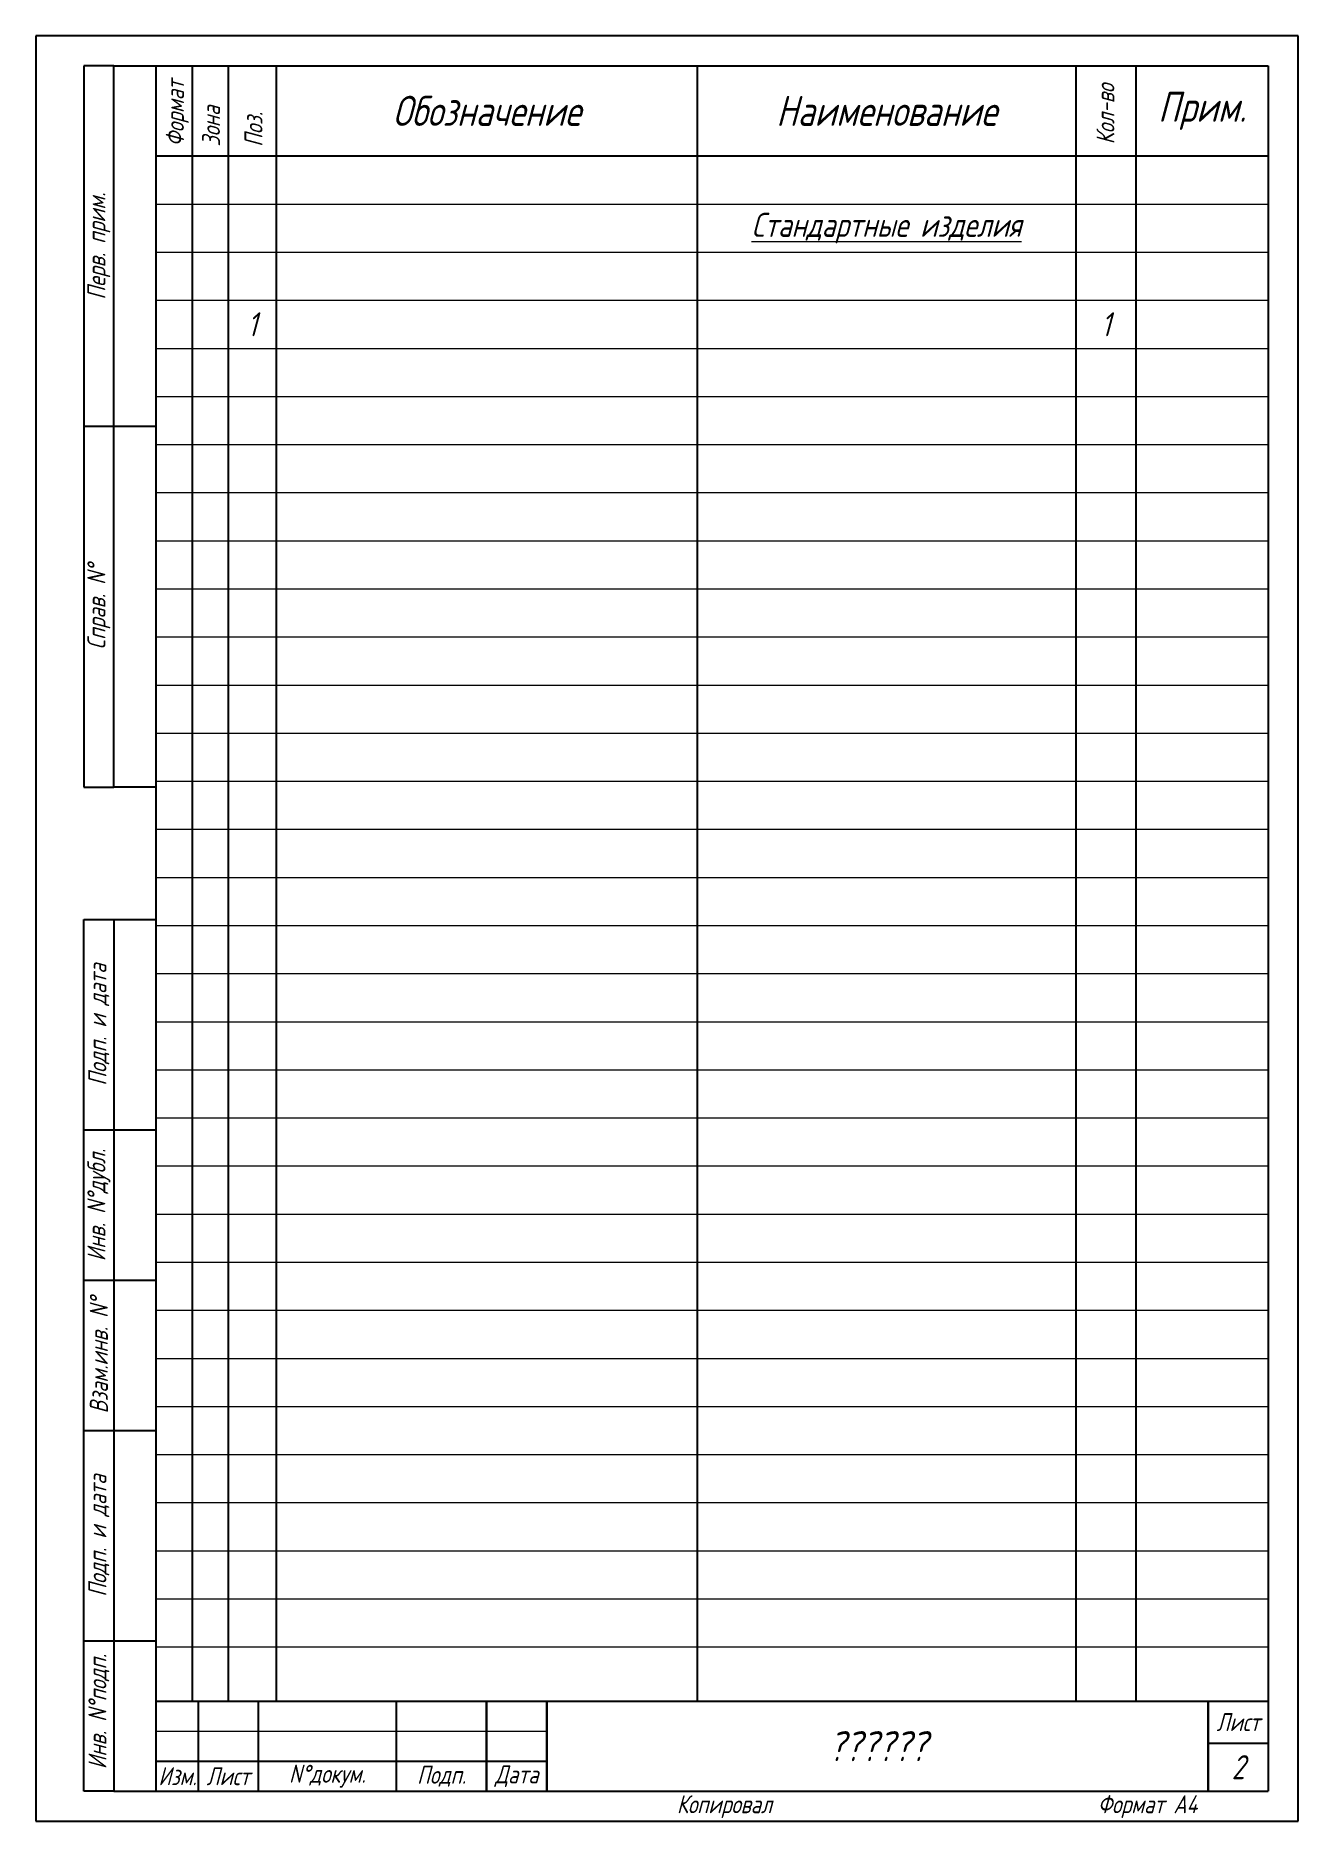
# Paper-space layout 'Спец2' of a CAD drawing. Extents: x 0 to 210, y 0 to 297.
import ezdxf

# ---------------------------------------------------------------- set-up
doc = ezdxf.new("R2010")
doc.units = 0
doc.header["$LTSCALE"] = 0.3
for name, color, linetype, lineweight in [('Format', 7, 'CONTINUOUS', 30), ('Text', 242, 'CONTINUOUS', 15), ('Tonk', 8, 'CONTINUOUS', 15)]:
    doc.layers.add(name, color=color, linetype=linetype, lineweight=lineweight)
doc.styles.get("Standard").update_dxf_attribs({"font": 'isocpeur.ttf', "width": 0.8, "oblique": 15})

psp = doc.layouts.new('Спец2')

# ---------------------------------------------------------------- linework, layer by layer
at = {"layer": 'Format'}
for p, q in [((0, 297), (0, 0)), ((210, 297), (0, 297)), ((210, 0), (210, 297)), ((8, 292), (8, 172)), ((13, 292), (8, 292)), ((13, 292), (20, 292)), ((13, 172), (13, 292)), ((20, 292), (20, 292)), ((20, 292), (20, 277)), ((20, 292), (205, 292)), ((20, 292), (20, 5)), ((26, 292), (26, 20)), ((32, 292), (32, 20)), ((40, 292), (40, 20)), ((110, 292), (110, 20)), ((173, 292), (173, 20)), ((182.97, 292), (182.97, 20)), ((205, 292), (205, 5)), ((20, 277), (205, 277)), ((20, 277), (205, 277)), ((20, 232), (8, 232)), ((8, 172), (13, 172)), ((20, 172), (13, 172)), ((8, 5), (8, 150)), ((8, 150), (13, 150)), ((13, 150), (13, 5)), ((13, 150), (20, 150)), ((8, 115), (20, 115)), ((8, 90), (20, 90)), ((8, 65), (20, 65)), ((8, 30), (20, 30)), ((20, 20), (205, 20)), ((27, 20), (27, 5)), ((37, 20), (37, 5)), ((60, 5), (60, 20)), ((75, 20), (75, 5)), ((75, 5), (75, 20)), ((85, 20), (85, 5)), ((85, 5), (85, 20)), ((195, 20), (195, 5)), ((195, 5), (195, 20)), ((195, 13), (205, 13)), ((195, 13), (205, 13)), ((20, 10), (85, 10)), ((20, 10), (27, 10)), ((27, 10), (37, 10)), ((37, 10), (60, 10)), ((60, 10), (75, 10)), ((75, 10), (85, 10)), ((13, 5), (8, 5)), ((13, 5), (20, 5)), ((20, 5), (205, 5)), ((0, 0), (210, 0))]:
    psp.add_line(p, q, dxfattribs=at)
at = {"layer": 'Tonk'}
for p, q in [((20, 269), (205, 269)), ((20, 261), (205, 261)), ((20, 253), (205, 253)), ((20, 245), (205, 245)), ((20, 237), (205, 237)), ((20, 229), (205, 229)), ((20, 221), (205, 221)), ((20, 213), (205, 213)), ((20, 205), (205, 205)), ((20, 197), (205, 197)), ((20, 189), (205, 189)), ((20, 181), (205, 181)), ((20, 173), (205, 173)), ((20, 165), (205, 165)), ((20, 157), (205, 157)), ((20, 149), (205, 149)), ((20, 141), (205, 141)), ((20, 133), (205, 133)), ((20, 125), (205, 125)), ((20, 117), (205, 117)), ((20, 109), (205, 109)), ((20, 101), (205, 101)), ((20, 93), (205, 93)), ((20, 85), (205, 85)), ((20, 77), (205, 77)), ((20, 69), (205, 69)), ((20, 61), (205, 61)), ((20, 53), (205, 53)), ((20, 45), (205, 45)), ((20, 37), (205, 37)), ((20, 29), (205, 29)), ((20, 15), (85, 15))]:
    psp.add_line(p, q, dxfattribs=at)

# ---------------------------------------------------------------- texts
at = {"layer": 'Text', "char_height": 3, "rotation": 90}
for s, insert, width, attachment_point in [('{\\fISOCPEUR|b0|i0|c204|p34;Формат}', (21.66, 278.57), 49.9366, 1), ('{\\fISOCPEUR|b0|i0|c204|p34;Кол}-{\\fISOCPEUR|b0|i0|c204|p34;во}', (176.42, 278.93), 49.9366, 1), ('{\\fISOCPEUR|b0|i0|c204|p34;Зона}', (27.66, 278.57), 49.9366, 1), ('{\\fISOCPEUR|b0|i0|c204|p34;Поз}.', (34.73, 278.51), 49.9366, 1), ('Перв. прим.', (10.5, 262), 60, 5), ('{\\fISOCPEUR|b0|i0|c204|p34;Справ}. N°', (10.5, 202), 60, 5), ('Подп. и дата', (10.5, 132.5), 35, 5), ('{\\fISOCPEUR|b0|i0|c204|p34;Инв}. N°{\\fISOCPEUR|b0|i0|c204|p34;дубл}.', (10.5, 102.5), 25, 5), ('{\\fISOCPEUR|b0|i0|c204|p34;Взам}.{\\fISOCPEUR|b0|i0|c204|p34;инв}. N°', (10.5, 77.5), 27.3602, 5), ('Подп. и дата', (10.5, 47.5), 35, 5), ('{\\fISOCPEUR|b0|i0|c204|p34;Инв}. N°{\\fISOCPEUR|b0|i0|c204|p34;подп}.', (10.5, 18.25), 26.6565, 5)]:
    psp.add_mtext(s, dxfattribs=dict(at, insert=insert, width=width, attachment_point=attachment_point))
at = {"layer": 'Text'}
for s, insert, char_height, width, attachment_point in [('{\\fISOCPEUR|b0|i0|c204|p34;Обозначение}', (75, 284.5), 5, 70, 5), ('{\\fISOCPEUR|b0|i0|c204|p34;Наименование}', (141.5, 284.5), 5, 63, 5), ('{\\fISOCPEUR|b0|i0|c204|p34;Прим}.', (194, 284.5), 5, 22, 5), ('{\\fISOCPEUR|b0|i0|c204|p34;\\LСтандартные изделия}', (141.5, 265), 4, 63, 5), ('1', (36, 249), 4, 8, 5), ('1', (177.99, 249), 4, 9.9735, 5), ('{\\fISOCPEUR|b0|i0|c204|p34;Лист}', (200, 16.5), 3, 10, 5), ('??????', (140, 12.5), 5, 110, 5), ('Изм.', (23.58, 7.5), 3, 6.8458, 5), ('Лист', (32, 7.5), 3, 10, 5), ('N°{\\fISOCPEUR|b0|i0|c204|p34;докум}.', (48.5, 7.5), 3, 23, 5), ('Подп.', (67.5, 7.5), 3, 15, 5), ('Дата', (80, 7.5), 3, 10, 5), ('2', (200, 9), 4, 10, 5), ('Копировал', (106.64, 4.34), 3, 70.0934, 1), ('Формат А4', (176.64, 4.34), 3, 50.1158, 1)]:
    psp.add_mtext(s, dxfattribs=dict(at, insert=insert, char_height=char_height, width=width, attachment_point=attachment_point))

doc.saveas('drawing.dxf')
